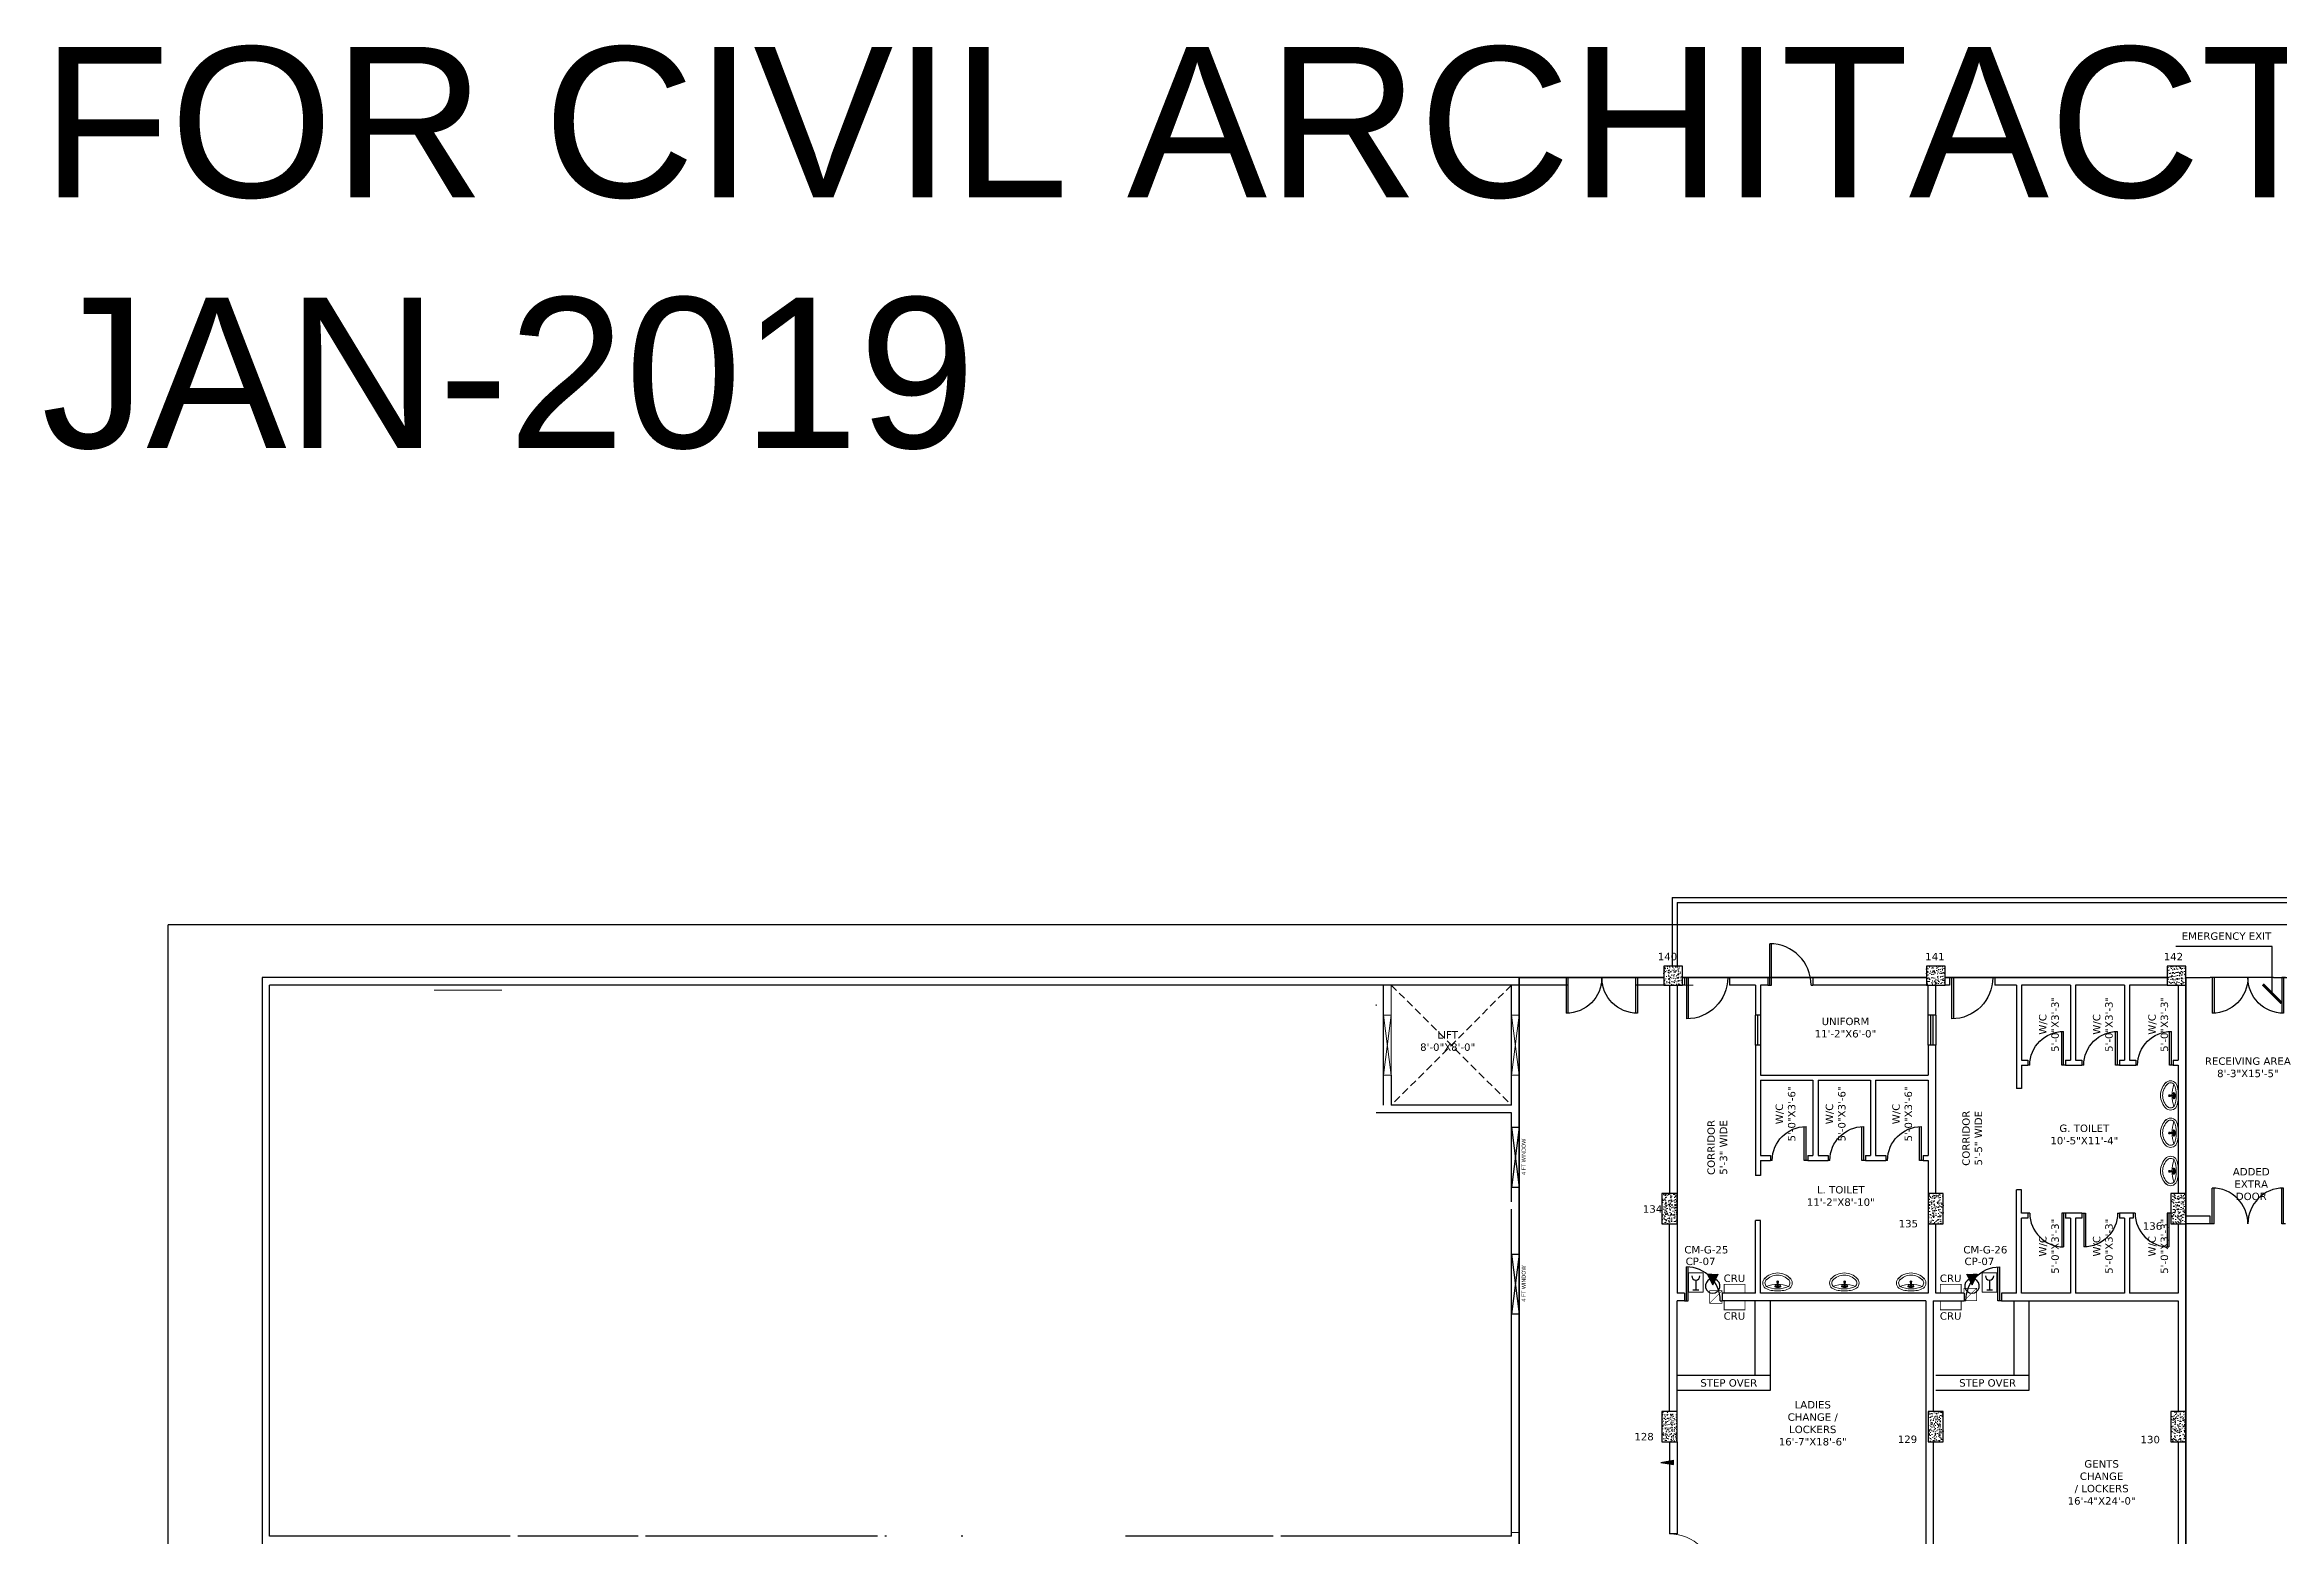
# Model space of a CAD drawing. Header units: inches. Extents: x -217 to 2701, y -906 to 3312.
# Drawn here: x -189 to 1595, y 2121 to 3312 of the extents above; entities that cross this region are included whole.
import ezdxf

# ---------------------------------------------------------------- set-up
doc = ezdxf.new("R2010")
doc.units = ezdxf.units.IN
doc.header["$MEASUREMENT"] = 0
doc.linetypes.add('DASHED', pattern=[0.75, 0.5, -0.25])
doc.layers.get('0').update_dxf_attribs({"color": 8, "linetype": 'CONTINUOUS'})
doc.layers.add('AR. COLUMN', color=160, linetype='CONTINUOUS', lineweight=30)
doc.layers.add('AR. R.C.C HATCH', color=253, linetype='CONTINUOUS', lineweight=9)
for name, color, linetype in [('AROW', 8, 'CONTINUOUS'), ('COLUMN', 8, 'CONTINUOUS'), ('COLUMN HATCH', 8, 'CONTINUOUS'), ('DOOR', 8, 'CONTINUOUS'), ('EL- DOOR INTERLOCKING', 8, 'CONTINUOUS'), ('MAA - CCTV - ZAI', 8, 'CONTINUOUS'), ('MAA-CABLE TRAY', 8, 'CONTINUOUS'), ('MAA-PP.1', 8, 'CONTINUOUS'), ('OUTER LINE', 8, 'CONTINUOUS'), ('STAIR', 8, 'CONTINUOUS'), ('TEXT', 8, 'CONTINUOUS'), ('WALL', 7, 'CONTINUOUS'), ('WINDOOW', 8, 'CONTINUOUS')]:
    doc.layers.add(name, color=color, linetype=linetype)
doc.styles.add('H St Bt', font='stylu.ttf')
doc.styles.add('ROBINA', font='arial.ttf')
doc.styles.add('VERDANA', font='verdana.ttf')
doc.dimstyles.new('SMZ_DIMENSION_', dxfattribs={"dimtxt": 15, "dimasz": 10, "dimexe": 8, "dimexo": 8, "dimgap": 8, "dimtad": 0, "dimdec": 0, "dimzin": 3, "dimdsep": 46, "dimlunit": 4, "dimtxsty": 'H St Bt', "dimblk": 'ARCHTICK', "dimcen": 0, "dimdle": 8, "dimclrd": 2, "dimclre": 2, "dimclrt": 3, "dimadec": 0, "dimazin": 0, "dimtfac": 1, "dimtdec": 0, "dimtofl": 0, "dimtmove": 2, "dimatfit": 3, "dimldrblk": 'ARCHTICK', "dimfxl": 8, "dimtolj": 1, "dimtzin": 1, "dimarcsym": 0})

# ---------------------------------------------------------------- blocks, each defined once
blk = doc.blocks.new('D5')
for p, q in [((1.5, 0), (1.5, 28.5)), ((3, 0), (3, 28.5)), ((57, 0), (57, 28.5)), ((58.5, 0), (58.5, 28.5)), ((3, 0), (0, 0)), ((60, 0), (57, 0))]:
    blk.add_line(p, q)
for centre, start, end in [((1.5, 0), 0, 90), ((58.5, 0), 90, 180)]:
    blk.add_arc(centre, 28.5, start, end)
blk = doc.blocks.new('D3')
for p, q in [((1.5, 0), (1.5, 33)), ((3, 0), (3, 33)), ((0, 0), (3, 0)), ((34.5, 0), (36, 0))]:
    blk.add_line(p, q)
blk.add_arc((1.5, 0), 33, 0, 90)
blk = doc.blocks.new('D2.5')
at = {"color": 0}
for p, q in [((1.5, 0), (1.5, 27)), ((3, 0), (3, 27)), ((0, 0), (3, 0)), ((28.5, 0), (30, 0))]:
    blk.add_line(p, q, dxfattribs=at)
blk.add_arc((1.5, 0), 27, 0, 90, dxfattribs=at)
blk = doc.blocks.new('Wash Basin')
at = {"layer": 'WINDOOW', "color": 0, "lineweight": 0}
for p, q in [((-1.9, -3.3, -20.3), (-1, -2.9, -20.3)), ((-1.9, -3.4, -20.3), (-0.9, -3, -20.3)), ((-1.8, -3.6, -20.3), (-0.9, -3.2, -20.3)), ((-1.7, -3.8, -20.3), (-0.8, -3.4, -20.3)), ((-1.6, -4, -20.3), (-0.7, -3.6, -20.3)), ((-1.6, -4.2, -20.3), (-0.6, -3.8, -20.3)), ((-0.3, -6.6, -20.3), (-0.5, -7.1, -20.3)), ((-0.2, -7.1, -20.3), (-0.5, -7.1, -20.3)), ((-0.3, -7.6, -20.3), (-0.5, -7.1, -20.3)), ((-0.2, -7.1, -20.3), (-0.5, -7.1, -20.3)), ((-0.4, -6.9, -20.3), (-0.2, -6.9, -20.3)), ((-0.4, -7.3, -20.3), (-0.1, -7.2, -20.3)), ((-0.2, -6.7, -20.3), (-0.3, -6.6, -20.3)), ((-0.3, -6.6, -20.3), (-0.2, -6.6, -20.3)), ((0, -7.4, -20.3), (-0.3, -7.6, -20.3)), ((-0.3, -7.6, -20.3), (0.2, -7.8, -20.3)), ((0, -7.7, -20.3), (0.1, -7.4, -20.3)), ((0.2, -7.5, -20.3), (0.2, -7.8, -20.3)), ((0.7, -7.6, -20.3), (0.2, -7.8, -20.3)), ((0.5, -7.7, -20.3), (0.4, -7.4, -20.3)), ((0.5, -7.4, -20.3), (0.7, -7.6, -20.3)), ((0.6, -6.7, -20.3), (0.7, -6.6, -20.3)), ((0.7, -6.6, -20.3), (0.6, -6.6, -20.3)), ((0.8, -6.9, -20.3), (0.6, -6.9, -20.3)), ((0.9, -7.1, -20.3), (0.6, -7.1, -20.3)), ((0.9, -7.1, -20.3), (0.6, -7.1, -20.3)), ((0.8, -7.3, -20.3), (0.6, -7.2, -20.3)), ((0.7, -6.6, -20.3), (0.9, -7.1, -20.3)), ((0.7, -7.6, -20.3), (0.9, -7.1, -20.3)), ((2, -4.2, -20.3), (1, -3.8, -20.3)), ((2.1, -4, -20.3), (1.1, -3.6, -20.3)), ((2.2, -3.8, -20.3), (1.2, -3.4, -20.3)), ((2.3, -3.4, -20.3), (1.3, -3, -20.3)), ((2.3, -3.6, -20.3), (1.3, -3.2, -20.3)), ((2.4, -3.3, -20.3), (1.4, -2.9, -20.3))]:
    blk.add_line(p, q, dxfattribs=at)
at = {"layer": 'WINDOOW', "color": 0, "lineweight": 0, "elevation": -20.3}
for points in [[(-0.2, -7.1), (-0.2, -2.9)], [(0.6, -2.9), (0.6, -7.1)]]:
    blk.add_lwpolyline(points, dxfattribs=at)
at = {"layer": 'WINDOOW', "color": 0, "lineweight": 0}
for centre, radius, start, end in [((-1.2, -18.8, -20.3), 18.9, 86.3022, 117.1041), ((1.2, -18.8, -20.3), 18.9, 62.8959, 93.6978), ((-6.3, -6.2, -20.3), 5.44, 130.629, 229.5748), ((0, 0, -20.3), 14.2, 222.5382, 317.4618), ((-6.3, -6.2, -20.3), 3.75, 130.629, 229.5748), ((0, 0, -20.3), 12.5, 222.5382, 317.4618), ((-1.2, -18.8, -20.3), 17.2, 86.3022, 117.1041), ((0, 20, -20.3), 25.1, 249.343, 290.657), ((-1.5, -3.5, -20.3), 0.82, 157.3594, 242.2069), ((-0.8, -4.7, -20.3), 2.08, 88.1459, 131.4167), ((-1.8, -2.1, -20.3), 2.08, 268.147, 311.4156), ((0.2, -5.7, -20.3), 3.23, 92.4524, 107.7907), ((-1.2, -3.4, -20.3), 0.82, 337.3556, 62.2031), ((0.2, -7.1, -20.3), 0.668, 123.6067, 56.3933), ((-0.2, -4.4, -20.3), 0.981, 84.6081, 95.3919), ((0.2, -2.9, -20.3), 0.37, 0, 180), ((0.2, -7.1, -20.3), 0.37, 180, 0), ((1.2, -18.8, -20.3), 17.2, 63.6135, 93.6978), ((0.2, -5.7, -20.3), 3.23, 72.2093, 87.5476), ((0.7, -4.4, -20.3), 0.981, 84.6081, 95.3919), ((1.6, -3.4, -20.3), 0.82, 117.7969, 202.6444), ((2.2, -2.1, -20.3), 2.08, 228.5844, 271.853), ((1.3, -4.7, -20.3), 2.08, 48.5833, 91.8541), ((1.9, -3.5, -20.3), 0.82, 297.7931, 22.6406), ((6.2, -6.2, -20.3), 3.75, 310.4252, 49.371), ((6.3, -6.2, -20.3), 5.44, 310.4252, 49.371)]:
    blk.add_arc(centre, radius, start, end, dxfattribs=at)
blk = doc.blocks.new('*U473')
at = {"layer": 'WALL', "color": 0}
for p, q in [((60520.1, 48188.8), (60526.1, 48188.8)), ((60520.1, 48140.8), (60520.1, 48188.8)), ((60526.1, 48188.8), (60520.1, 48140.8)), ((60520.1, 48188.8), (60526.1, 48140.8)), ((60526.1, 48188.8), (60526.1, 48140.8)), ((60526.1, 48140.8), (60520.1, 48140.8))]:
    blk.add_line(p, q, dxfattribs=at)
at = {"layer": 'TEXT', "lineweight": 0, "style": 'H St Bt'}
blk.add_text('4 FT WINDOW', height=3.11, rotation=90, dxfattribs=at).set_placement((60531.3, 48150.8))
blk = doc.blocks.new('*U474')
at = {"layer": 'WALL', "color": 0}
for p, q in [((60520.1, 48188.8), (60526.1, 48188.8)), ((60520.1, 48140.8), (60520.1, 48188.8)), ((60526.1, 48188.8), (60520.1, 48140.8)), ((60520.1, 48188.8), (60526.1, 48140.8)), ((60526.1, 48188.8), (60526.1, 48140.8)), ((60526.1, 48140.8), (60520.1, 48140.8))]:
    blk.add_line(p, q, dxfattribs=at)
at = {"layer": 'TEXT', "lineweight": 0, "style": 'H St Bt'}
blk.add_text('4 FT WINDOW', height=3.11, rotation=90, dxfattribs=at).set_placement((60531.3, 48150.8))
blk = doc.blocks.new('D1')
at = {"layer": 'WINDOOW', "color": 0, "lineweight": 0}
for p, q in [((2995.3, -11649.8), (2960.3, -11649.8)), ((2995.3, -11647.8), (2960.4, -11647.8)), ((2995.3, -11647.8), (2995.3, -11650.8))]:
    blk.add_line(p, q, dxfattribs=at)
blk.add_arc((2995.3, -11649.8), 35, 90, 180, dxfattribs=at)
blk = doc.blocks.new('*U482')
at = {"layer": 'MAA - CCTV - ZAI'}
blk.add_hatch(color=0, dxfattribs=at).paths.add_polyline_path([(-0.6, 0), (-9.5, -4.4), (-9.5, 4.4)])
at = {"layer": 'MAA - CCTV - ZAI', "color": 0}
for p, q in [((-0.6, 0), (-9.5, 4.4)), ((-9.5, -4.4), (-0.6, 0))]:
    blk.add_line(p, q, dxfattribs=at)
blk.add_arc((0.2, 0), 5.77, 202.6408, 157.3592, dxfattribs=at)
blk = doc.blocks.new('*U483')
at = {"layer": 'MAA - CCTV - ZAI'}
blk.add_hatch(color=0, dxfattribs=at).paths.add_polyline_path([(-0.6, 0), (-9.5, -4.4), (-9.5, 4.4)])
at = {"layer": 'MAA - CCTV - ZAI', "color": 0}
for p, q in [((-0.6, 0), (-9.5, 4.4)), ((-9.5, -4.4), (-0.6, 0))]:
    blk.add_line(p, q, dxfattribs=at)
blk.add_arc((0.2, 0), 5.77, 202.6408, 157.3592, dxfattribs=at)
blk = doc.blocks.new('CP')
at = {"layer": 'MAA - CCTV - ZAI', "lineweight": 0}
blk.add_lwpolyline([(5.8, 0), (5.8, -15.5), (-5.8, -15.5), (-5.8, 0)], close=True, dxfattribs=at)
at = {"layer": 'MAA-PP.1', "color": 0}
for p, q in [((-2.3, -1.8), (2.3, -1.8)), ((0, -9.7), (0, -1.8))]:
    blk.add_line(p, q, dxfattribs=at)
at = {"layer": 'MAA-PP.1', "color": 0, "extrusion": (0, 0, -1)}
blk.add_ellipse((0, -13), major_axis=(2.32, 2.32), ratio=1, start_param=3.926991, end_param=7.068583, dxfattribs=at)
blk = doc.blocks.new('CRU')
at = {"layer": 'EL- DOOR INTERLOCKING', "color": 0, "const_width": 0.607}
blk.add_lwpolyline([(-7, 0), (-7, 7.2), (9.6, 7.2), (9.6, 0)], close=True, dxfattribs=at)
blk = doc.blocks.new('COLUMB 24X24')
at = {"lineweight": 18}
blk.add_wipeout([(600, 0), (600, 600), (0, 600), (0, 0)], dxfattribs=at)
at = {"layer": 'AR. R.C.C HATCH'}
h = blk.add_hatch(dxfattribs=at)
h.set_pattern_fill('AR-CONC', color=256, scale=30, style=0)
h.paths.add_polyline_path([(600, 600), (0, 600), (0, 0), (600, 0)])
at = {"layer": 'AR. COLUMN'}
blk.add_lwpolyline([(600, 0), (600, 600), (0, 600), (0, 0)], close=True, dxfattribs=at)
blk = doc.blocks.new('COLUM')
at = {"lineweight": 18}
blk.add_wipeout([(-12, 0), (-12, -24), (0, -24), (0, 0)], dxfattribs=at)
at = {"layer": 'AR. R.C.C HATCH'}
h = blk.add_hatch(dxfattribs=at)
h.set_pattern_fill('AR-CONC', color=256, scale=0.75, angle=180, style=0)
h.paths.add_polyline_path([(-12, -24), (0, -24), (0, 0), (-12, 0)])
at = {"layer": 'AR. COLUMN'}
blk.add_lwpolyline([(-12, 0), (-12, -24), (0, -24), (0, 0)], close=True, dxfattribs=at)
at = {"layer": 'TEXT', "lineweight": 0}
blk.add_lwpolyline([(-12, -24), (0, -24), (0, 0), (-12, 0)], close=True, dxfattribs=at)

msp = doc.modelspace()

# ---------------------------------------------------------------- hatches: boundary and pattern name
at = {"layer": 'COLUMN HATCH', "linetype": 'Continuous'}
for points in [[(1102, 2370.5), (1114, 2370.5), (1114, 2394.5), (1102, 2394.5)], [(1314.5, 2370.5), (1326.5, 2370.5), (1326.5, 2394.5), (1314.5, 2394.5)], [(1508, 2370.5), (1520, 2370.5), (1520, 2394.5), (1508, 2394.5)], [(1102, 2196.5), (1114, 2196.5), (1114, 2220.5), (1102, 2220.5)], [(1314.5, 2196.5), (1326.5, 2196.5), (1326.5, 2220.5), (1314.5, 2220.5)], [(1508, 2196.5), (1520, 2196.5), (1520, 2220.5), (1508, 2220.5)]]:
    msp.add_hatch(color=256, dxfattribs=at).paths.add_polyline_path(points)
at = {"layer": 'TEXT', "lineweight": 0}
h = msp.add_hatch(dxfattribs=at)
h.set_pattern_fill('AR-CONC', color=256, style=0)
h.set_pattern_definition([(50, (-209.5, 0), (7.172602, -0.627521), [0.75, -8.25]), (355, (-209.5, 0), (-1.387513, 7.521921), [0.6, -6.6]), (100.45144, (-208.902, -0.052), (5.785088, 6.8944), [0.637402, -7.011421]), (46.1842, (-209.5, 2), (10.672413, -1.655193), [1.125, -12.375]), (96.63564, (-208.611, 1.862), (9.34662, 9.741186), [0.956103, -10.517138]), (351.18416, (-209.5, 2), (9.34662, 9.741186), [0.9, -9.9]), (21, (-208.5, 1.5), (5.96907, -4.026189), [0.75, -8.25]), (326, (-208.5, 1.5), (2.433153, 7.2515), [0.6, -6.6]), (71.45144, (-208.0026, 1.1645), (8.402224, 3.225312), [0.637402, -7.011421]), (37.5, (-209.5, 0), (0.1215986, 3.3289385), [0, -6.52, 0, -6.7, 0, -6.625]), (7.5, (-209.5, 0), (2.6306954, 3.944117), [0, -3.82, 0, -6.37, 0, -2.525]), (327.5, (-211.73, 0), (5.3382244, -0.2255487), [0, -2.5, 0, -7.8, 0, -10.35]), (317.5, (-212.73, 0), (5.831862, 1.00105), [0, -3.25, 0, -5.18, 0, -7.35])])
h.paths.add_polyline_path([(1118.5, 2576), (1103.5, 2576), (1103.5, 2561), (1118.5, 2561)])
h = msp.add_hatch(dxfattribs=at)
h.set_pattern_fill('AR-CONC', color=256, style=0)
h.set_pattern_definition([(50, (0, 0), (7.172602, -0.627521), [0.75, -8.25]), (355, (0, 0), (-1.387513, 7.521921), [0.6, -6.6]), (100.45144, (0.598, -0.052), (5.785088, 6.8944), [0.637402, -7.011421]), (46.1842, (0, 2), (10.672413, -1.655193), [1.125, -12.375]), (96.63564, (0.889, 1.862), (9.34662, 9.741186), [0.956103, -10.517138]), (351.18416, (0, 2), (9.34662, 9.741186), [0.9, -9.9]), (21, (1, 1.5), (5.96907, -4.026189), [0.75, -8.25]), (326, (1, 1.5), (2.433153, 7.2515), [0.6, -6.6]), (71.45144, (1.4974, 1.1645), (8.402224, 3.225312), [0.637402, -7.011421]), (37.5, (0, 0), (0.1215986, 3.3289385), [0, -6.52, 0, -6.7, 0, -6.625]), (7.5, (0, 0), (2.6306954, 3.944117), [0, -3.82, 0, -6.37, 0, -2.525]), (327.5, (-2.23, 0), (5.3382244, -0.2255487), [0, -2.5, 0, -7.8, 0, -10.35]), (317.5, (-3.23, 0), (5.831862, 1.00105), [0, -3.25, 0, -5.18, 0, -7.35])])
h.paths.add_polyline_path([(1328, 2576), (1313, 2576), (1313, 2561), (1328, 2561)])
for points in [[(1102, 2370.5), (1114, 2370.5), (1114, 2394.5), (1102, 2394.5)], [(1314.5, 2370.5), (1326.5, 2370.5), (1326.5, 2394.5), (1314.5, 2394.5)], [(1508, 2370.5), (1520, 2370.5), (1520, 2394.5), (1508, 2394.5)], [(1102, 2196.5), (1114, 2196.5), (1114, 2220.5), (1102, 2220.5)], [(1314.5, 2196.5), (1326.5, 2196.5), (1326.5, 2220.5), (1314.5, 2220.5)], [(1508, 2196.5), (1520, 2196.5), (1520, 2220.5), (1508, 2220.5)]]:
    msp.add_hatch(color=256, dxfattribs=at).paths.add_polyline_path(points)
at = {"layer": 'TEXT'}
msp.add_hatch(color=256, dxfattribs=at).paths.add_polyline_path([(1111.2, 2181.7), (1111.2, 2178.3), (1100.9, 2180)])

# ---------------------------------------------------------------- linework, layer by layer
at = {"layer": 'AROW', "linetype": 'Continuous'}
msp.add_line((1588.9, 2591.7), (1512.1, 2591.7), dxfattribs=at)
at = {"layer": 'COLUMN', "linetype": 'Continuous'}
for p, q in [((1176.2, 2309), (1176.2, 2249.4)), ((1188.2, 2309), (1188.2, 2237.4)), ((1382.7, 2309), (1382.7, 2249.4)), ((1394.7, 2309), (1394.7, 2237.4)), ((1188.2, 2249.4), (1114, 2249.4)), ((1394.7, 2249.4), (1320.5, 2249.4)), ((1188.2, 2237.4), (1114, 2237.4)), ((1394.7, 2237.4), (1320.5, 2237.4))]:
    msp.add_line(p, q, dxfattribs=at)
for points in [[(1103.5, 2561), (1118.5, 2561), (1118.5, 2576), (1103.5, 2576)], [(1313, 2561), (1328, 2561), (1328, 2576), (1313, 2576)], [(1505, 2561), (1520, 2561), (1520, 2576), (1505, 2576)], [(1102, 2370.5), (1114, 2370.5), (1114, 2394.5), (1102, 2394.5)], [(1314.5, 2370.5), (1326.5, 2370.5), (1326.5, 2394.5), (1314.5, 2394.5)], [(1508, 2370.5), (1520, 2370.5), (1520, 2394.5), (1508, 2394.5)], [(1102, 2196.5), (1114, 2196.5), (1114, 2220.5), (1102, 2220.5)], [(1314.5, 2196.5), (1326.5, 2196.5), (1326.5, 2220.5), (1314.5, 2220.5)], [(1508, 2196.5), (1520, 2196.5), (1520, 2220.5), (1508, 2220.5)]]:
    msp.add_lwpolyline(points, close=True, dxfattribs=at)
at = {"layer": 'DOOR', "linetype": 'Continuous'}
for p, q in [((1156, 2567), (1120, 2567)), ((1222.5, 2567), (1186.5, 2567)), ((1367.5, 2567), (1331.5, 2567)), ((1590, 2567), (1539.5, 2567))]:
    msp.add_line(p, q, dxfattribs=at)
at = {"layer": 'EL- DOOR INTERLOCKING', "const_width": 0.486}
for points in [[(1343, 2319), (1343, 2309), (1353, 2309), (1353, 2319)], [(1140, 2317), (1140, 2307), (1150, 2307), (1150, 2317)]]:
    msp.add_lwpolyline(points, close=True, dxfattribs=at)
for points in [[(1353, 2319), (1343, 2309)], [(1150, 2317), (1140, 2307)]]:
    msp.add_lwpolyline(points, dxfattribs=at)
at = {"layer": 'MAA-CABLE TRAY', "lineweight": 0}
msp.add_line((1126.8, 2561), (1114.8, 2561), dxfattribs=at)
at = {"layer": 'OUTER LINE', "linetype": 'Continuous', "ltscale": 12}
for p in [(-90, -33), (1974, 2609)]:
    msp.add_line(p, (-90, 2609), dxfattribs=at)
at = {"layer": 'STAIR', "linetype": 'Continuous'}
for p, q in [((1110, 2631), (1936.3, 2631)), ((1110, 2631), (1110, 2567)), ((1114, 2627), (1758, 2627)), ((1114, 2627), (1114, 2567))]:
    msp.add_line(p, q, dxfattribs=at)
msp.add_lwpolyline([(1054.8, 2561.9), (1054, 2561.2), (1053.2, 2561.9)], dxfattribs=at)
at = {"layer": 'TEXT', "lineweight": 0}
for p, q in [((1103.5, 2561), (1120, 2561)), ((1120, 2567), (1114, 2567)), ((1120, 2567), (1120, 2561))]:
    msp.add_line(p, q, dxfattribs=at)
at = {"layer": 'TEXT'}
for p, q in [((1101, 2180), (1111.2, 2181.7)), ((1101, 2180), (1111.2, 2178.3)), ((1111.2, 2178.3), (1111.2, 2181.7))]:
    msp.add_line(p, q, dxfattribs=at)
at = {"layer": 'TEXT', "lineweight": 0}
msp.add_lwpolyline([(1118.5, 2561), (1118.5, 2576), (1103.5, 2576), (1103.5, 2561)], dxfattribs=at)
for points in [[(1313, 2561), (1328, 2561), (1328, 2576), (1313, 2576)], [(1505, 2561), (1520, 2561), (1520, 2576), (1505, 2576)], [(1102, 2370.5), (1114, 2370.5), (1114, 2394.5), (1102, 2394.5)], [(1314.5, 2370.5), (1326.5, 2370.5), (1326.5, 2394.5), (1314.5, 2394.5)], [(1508, 2370.5), (1520, 2370.5), (1520, 2394.5), (1508, 2394.5)], [(1102, 2196.5), (1114, 2196.5), (1114, 2220.5), (1102, 2220.5)], [(1314.5, 2196.5), (1326.5, 2196.5), (1326.5, 2220.5), (1314.5, 2220.5)], [(1508, 2196.5), (1520, 2196.5), (1520, 2220.5), (1508, 2220.5)]]:
    msp.add_lwpolyline(points, close=True, dxfattribs=at)
at = {"layer": 'WALL', "linetype": 'Continuous'}
for p, q in [((1108, 2576), (1108, 2567)), ((1114, 2576), (1114, 2315)), ((-15, 2567), (-15, 1968.2)), ((1027, 2567), (-15, 2567)), ((1027, 2561), (-9, 2561)), ((-9, 2121), (-9, 2561)), ((879.9, 2465), (879.9, 2561)), ((982, 2465), (982, 2561)), ((988, 2160), (988, 2561)), ((1103.5, 2561), (1081, 2561)), ((1108, 2561), (1108, 2394.5)), ((1120, 2567), (1114, 2567)), ((1120, 2561), (1114, 2561)), ((1120, 2567), (1120, 2561)), ((1156, 2567), (1186.5, 2567)), ((1156, 2567), (1156, 2561)), ((1176.5, 2561), (1156, 2561)), ((1176.5, 2561), (1176.5, 2537)), ((1180.5, 2561), (1180.5, 2537)), ((1186.5, 2561), (1180.5, 2561)), ((1186.5, 2567), (1186.5, 2561)), ((1222.5, 2567), (1222.5, 2561)), ((1222.5, 2567), (1331.5, 2567)), ((1313, 2561), (1222.5, 2561)), ((1314.5, 2537), (1314.5, 2561)), ((1320.5, 2537), (1320.5, 2561)), ((1331.5, 2561), (1328, 2561)), ((1331.5, 2567), (1331.5, 2561)), ((1367.5, 2567), (1367.5, 2561)), ((1367.5, 2567), (1505, 2567)), ((1385, 2561), (1367.5, 2561)), ((1385, 2561), (1385, 2478.5)), ((1389, 2561), (1389, 2501)), ((1428, 2561), (1389, 2561)), ((1428, 2561), (1428, 2501)), ((1432, 2561), (1432, 2501)), ((1471, 2561), (1432, 2561)), ((1471, 2561), (1471, 2501)), ((1475, 2561), (1475, 2501)), ((1505, 2561), (1475, 2561)), ((1514, 2561), (1514, 2501)), ((1520, 2567), (1539.5, 2567)), ((1520, 2561), (1520, 2394.5)), ((1590, 2567), (1619, 2567)), ((1180.5, 2537), (1176.5, 2537)), ((1320.5, 2537), (1314.5, 2537)), ((1180.5, 2513), (1176.5, 2513)), ((1176.5, 2513), (1176.5, 2409)), ((1180.5, 2513), (1180.5, 2489)), ((1320.5, 2513), (1314.5, 2513)), ((1314.5, 2513), (1314.5, 2489)), ((1320.5, 2315), (1320.5, 2513)), ((1389, 2501), (1394, 2501)), ((1389, 2497), (1394, 2497)), ((1389, 2497), (1389, 2478.5)), ((1394, 2501), (1394, 2497)), ((1424, 2501), (1424, 2497)), ((1424, 2501), (1428, 2501)), ((1424, 2497), (1437, 2497)), ((1432, 2501), (1437, 2501)), ((1437, 2501), (1437, 2497)), ((1467, 2501), (1467, 2497)), ((1467, 2501), (1471, 2501)), ((1467, 2497), (1480, 2497)), ((1475, 2501), (1480, 2501)), ((1480, 2501), (1480, 2497)), ((1510, 2501), (1510, 2497)), ((1510, 2501), (1514, 2501)), ((1510, 2497), (1514, 2497)), ((1514, 2497), (1514, 2379)), ((885.9, 2489), (885.9, 2465)), ((1180.5, 2489), (1314.5, 2489)), ((1180.5, 2485), (1222.5, 2485)), ((1180.5, 2485), (1180.5, 2425)), ((1222.5, 2485), (1222.5, 2425)), ((1226.5, 2485), (1226.5, 2425)), ((1226.5, 2485), (1268.5, 2485)), ((1268.5, 2485), (1268.5, 2425)), ((1272.5, 2485), (1272.5, 2425)), ((1272.5, 2485), (1314.5, 2485)), ((1314.5, 2485), (1314.5, 2425)), ((1389, 2478.5), (1385, 2478.5)), ((982, 2465), (885.9, 2465)), ((982, 2459), (873.9, 2459)), ((982, 2388), (982, 2459)), ((1180.5, 2409), (1176.5, 2409)), ((1180.5, 2425), (1188.5, 2425)), ((1180.5, 2421), (1188.5, 2421)), ((1180.5, 2421), (1180.5, 2409)), ((1188.5, 2425), (1188.5, 2421)), ((1218.5, 2425), (1218.5, 2421)), ((1218.5, 2425), (1222.5, 2425)), ((1218.5, 2421), (1234.5, 2421)), ((1226.5, 2425), (1234.5, 2425)), ((1234.5, 2425), (1234.5, 2421)), ((1264.5, 2425), (1264.5, 2421)), ((1264.5, 2425), (1268.5, 2425)), ((1264.5, 2421), (1280.5, 2421)), ((1272.5, 2425), (1280.5, 2425)), ((1280.5, 2425), (1280.5, 2421)), ((1310.5, 2425), (1310.5, 2421)), ((1310.5, 2425), (1314.5, 2425)), ((1310.5, 2421), (1314.5, 2421)), ((1314.5, 2421), (1314.5, 2315)), ((1385, 2315), (1385, 2397.5)), ((1389, 2397.5), (1385, 2397.5)), ((1389, 2379), (1389, 2397.5)), ((982, 2121), (982, 2382)), ((1176.5, 2315), (1176.5, 2373)), ((1180.5, 2373), (1176.5, 2373)), ((1180.5, 2315), (1180.5, 2373)), ((1394, 2379), (1389, 2379)), ((1389, 2315), (1389, 2375)), ((1394, 2375), (1389, 2375)), ((1437, 2379), (1424, 2379)), ((1428, 2375), (1424, 2375)), ((1437, 2375), (1432, 2375)), ((1478, 2379), (1467, 2379)), ((1471, 2375), (1467, 2375)), ((1478, 2375), (1475, 2375)), ((1514, 2379), (1508, 2379)), ((1514, 2375), (1508, 2375)), ((1514, 2375), (1514, 2315)), ((1539.5, 2376.5), (1520, 2376.5)), ((1539.5, 2370.5), (1539.5, 2376.5)), ((1108, 2220.5), (1108, 2370.5)), ((1520, 2370.5), (1520, 2066)), ((1539.5, 2370.5), (1520, 2370.5)), ((1120, 2315), (1114, 2315)), ((1114, 2220.5), (1114, 2309)), ((1120, 2309), (1114, 2309)), ((1120, 2315), (1120, 2309)), ((1176.5, 2315), (1150, 2315)), ((1150, 2315), (1150, 2309)), ((1312.5, 2309), (1150, 2309)), ((1314.5, 2315), (1180.5, 2315)), ((1312.5, 2309), (1312.5, 2087)), ((1318.5, 2309), (1343, 2309)), ((1318.5, 2309), (1318.5, 2081)), ((1343, 2315), (1320.5, 2315)), ((1343, 2315), (1343, 2309)), ((1373, 2315), (1373, 2309)), ((1385, 2315), (1373, 2315)), ((1373, 2309), (1514, 2309)), ((1428, 2315), (1389, 2315)), ((1471, 2315), (1432, 2315)), ((1514, 2315), (1475, 2315)), ((1514, 2309), (1514, 2066)), ((1108, 2196.5), (1108, 2123)), ((1114, 2196.5), (1114, 2123)), ((988, 2102.6), (988, 2124)), ((1114, 2123), (1108, 2123)), ((183, 2121), (-9, 2121)), ((285, 2121), (189, 2121)), ((476, 2121), (291, 2121)), ((483.2, 2121), (482, 2121)), ((544, 2121), (542.7, 2121)), ((791.8, 2121), (673.9, 2121)), ((982, 2121), (797.8, 2121))]:
    msp.add_line(p, q, dxfattribs=at)
at = {"layer": 'WALL'}
for p, q in [((1394, 2379), (1394, 2375)), ((1424, 2379), (1424, 2375)), ((1428, 2375), (1428, 2315)), ((1432, 2375), (1432, 2315)), ((1437, 2379), (1437, 2375)), ((1467, 2379), (1467, 2375)), ((1471, 2375), (1471, 2315)), ((1475, 2375), (1475, 2315)), ((1478, 2379), (1478, 2375))]:
    msp.add_line(p, q, dxfattribs=at)
at = {"layer": 'WINDOOW', "lineweight": 0}
for p, q in [((122.3, 2556.8), (176.3, 2556.8)), ((885.9, 2485.8), (885.9, 2561)), ((1118.5, 2567), (1027, 2567)), ((1055, 2561), (1053, 2561)), ((1118.5, 2561), (1103.5, 2561)), ((873.9, 2544.4), (873.9, 2545.4)), ((879.9, 2497.4), (879.9, 2537)), ((885.9, 2537), (879.9, 2537)), ((885.9, 2537), (879.9, 2489)), ((879.9, 2537), (885.9, 2489)), ((982, 2497.4), (982, 2537)), ((988, 2537), (982, 2537)), ((988, 2537), (982, 2489)), ((982, 2537), (988, 2489)), ((988, 2485.8), (988, 2537)), ((885.9, 2489), (879.9, 2489)), ((988, 2489), (982, 2489)), ((982, 2489), (982, 2465)), ((982, 2124), (988, 2124))]:
    msp.add_line(p, q, dxfattribs=at)
at = {"layer": 'WINDOOW', "linetype": 'DASHED', "lineweight": 0, "ltscale": 12}
for p, q in [((885.9, 2561), (982, 2465)), ((982, 2561), (885.9, 2465)), ((982, 2486), (982, 2537)), ((988, 2486), (988, 2537))]:
    msp.add_line(p, q, dxfattribs=at)
at = {"layer": 'WINDOOW', "lineweight": 35}
for p, q in [((988, 2115), (988, 2567)), ((988, 2567), (1505, 2567)), ((1520, 2567), (1520, 1181))]:
    msp.add_line(p, q, dxfattribs=at)
at = {"layer": 'WINDOOW', "linetype": 'Continuous'}
for p, q in [((1176.5, 2513), (1176.5, 2537)), ((1178.5, 2513), (1178.5, 2537)), ((1180.5, 2537), (1180.5, 2513)), ((1314.5, 2513), (1314.5, 2537)), ((1316.5, 2513), (1316.5, 2537)), ((1318.5, 2513), (1318.5, 2537)), ((1320.5, 2537), (1320.5, 2513))]:
    msp.add_line(p, q, dxfattribs=at)

# ---------------------------------------------------------------- block references
at = {"layer": 'COLUMN', "linetype": 'Continuous'}
for name, p in [('D3', (1186.5, 2561)), ('D5', (1539.5, 2370.5)), ('D2.5', (1120, 2309))]:
    msp.add_blockref(name, p, dxfattribs=at)
at = {"layer": 'COLUMN', "linetype": 'Continuous', "xscale": -1, "rotation": 180}
for name, p in [('D5', (1024, 2567)), ('D3', (1120, 2567)), ('D3', (1331.5, 2567)), ('D5', (1539.5, 2567)), ('D2.5', (1437, 2379))]:
    msp.add_blockref(name, p, dxfattribs=at)
at = {"layer": 'COLUMN', "linetype": 'Continuous', "xscale": -1}
for p in [(1424, 2497), (1467, 2497), (1510, 2497), (1373, 2309)]:
    msp.add_blockref('D2.5', p, dxfattribs=at)
at = {"layer": 'COLUMN', "linetype": 'Continuous', "rotation": 180}
for p in [(1424, 2379), (1508, 2379)]:
    msp.add_blockref('D2.5', p, dxfattribs=at)
at = {"layer": 'DOOR', "linetype": 'Continuous', "xscale": -1}
for p in [(1218.5, 2421), (1264.5, 2421), (1310.5, 2421)]:
    msp.add_blockref('D2.5', p, dxfattribs=at)
at = {"layer": 'EL- DOOR INTERLOCKING'}
for p in [(1158.6, 2315), (1331.1, 2315), (1158.6, 2301.8), (1331.1, 2301.8)]:
    msp.add_blockref('CRU', p, dxfattribs=at)
at = {"layer": 'MAA - CCTV - ZAI', "lineweight": 0, "xscale": -1, "rotation": 180}
for p in [(1129, 2315.8), (1363.4, 2315.8)]:
    msp.add_blockref('CP', p, dxfattribs=at)
at = {"layer": 'MAA - CCTV - ZAI'}
for name, p, rotation in [('*U482', (1142.5, 2321), 269.7024498004789), ('*U483', (1349.4, 2321), 270.2015177848047)]:
    msp.add_blockref(name, p, dxfattribs=dict(at, rotation=rotation))
at = {"layer": 'WALL'}
for name, p in [('*U474', (-59538.1, -45741.3)), ('*U473', (-59538.1, -45842.5))]:
    msp.add_blockref(name, p, dxfattribs=at)
at = {"layer": 'WINDOOW', "lineweight": 0}
for p, rotation in [((1514, 2472.9), 270), ((1514, 2443.1), 270), ((1514, 2412.6), 270), ((1300.8, 2317), 180)]:
    msp.add_blockref('Wash Basin', p, dxfattribs=dict(at, rotation=rotation))
at = {"layer": 'WINDOOW', "lineweight": 0, "xscale": -1}
for name, p, rotation in [('Wash Basin', (1194.2, 2317), 180), ('Wash Basin', (1247.5, 2317), 180), ('D1', (4103.3, 13737.8), 5.836371386180872e-09)]:
    msp.add_blockref(name, p, dxfattribs=dict(at, rotation=rotation))

# ---------------------------------------------------------------- texts
at = {"layer": 'MAA-CABLE TRAY', "lineweight": 18, "insert": (-191.1, 3309.8), "char_height": 120, "width": 3026.65, "attachment_point": 1, "style": 'ROBINA'}
msp.add_mtext('FOR CIVIL ARCHITACTURE LAYOUT JAN-2019', dxfattribs=at)
at = {"layer": 'TEXT', "lineweight": 0, "attachment_point": 5, "style": 'VERDANA'}
for s, insert, char_height, width in [('140', (1106.4, 2583.7), 5.91, 5.139), ('141', (1319.8, 2583.7), 5.91, 5.139), ('142', (1510.1, 2583.7), 5.91, 5.139), ('LIFT\\P8\'-0"X8\'-0"', (931, 2516.3), 5.906, 125.344), ('134', (1094.5, 2382.2), 5.91, 5.139), ('135', (1298.6, 2370.5), 5.91, 5.139), ('136', (1493.4, 2368.6), 5.91, 5.139), ('128', (1087.7, 2200.5), 5.91, 5.139), ('129', (1297.9, 2198.4), 5.91, 5.139), ('130', (1491.6, 2198.2), 5.91, 5.139)]:
    msp.add_mtext(s, dxfattribs=dict(at, insert=insert, char_height=char_height, width=width))
at = {"layer": 'TEXT', "linetype": 'Continuous', "attachment_point": 5, "style": 'VERDANA'}
for s, insert, char_height, width in [('EMERGENCY EXIT', (1552.5, 2600), 5.906, 366.992), ('UNIFORM\\P11\'-2"X6\'-0"', (1248.4, 2527), 5.906, 140.211), ('RECEIVING AREA\\P8\'-3"X15\'-5"', (1569.5, 2495.3), 5.906, 105.158), ('G. TOILET \\P10\'-5"X11\'-4"', (1439, 2441.7), 5.906, 140.211), ('ADDED EXTRA DOOR', (1572.2, 2402.1), 5.906, 52.579), ('L. TOILET \\P11\'-2"X8\'-10"', (1244.7, 2392.6), 5.906, 140.211), ('STEP OVER', (1155.3, 2243.4), 5.91, 140.211), ('LADIES CHANGE / LOCKERS\\P16\'-7"X18\'-6"', (1222.3, 2211.2, 0), 5.906, 56.084), ('STEP OVER', (1361.8, 2243.4), 5.91, 140.211), ('GENTS CHANGE\\P/ LOCKERS\\P16\'-4"X24\'-0"', (1452.8, 2164, 0), 5.906, 50.476)]:
    msp.add_mtext(s, dxfattribs=dict(at, insert=insert, char_height=char_height, width=width))
at = {"layer": 'TEXT', "linetype": 'Continuous', "attachment_point": 5, "rotation": 90, "style": 'VERDANA'}
for s, insert, char_height, width in [('W/C\\P5\'-0"X3\'-3"', (1410.8, 2529.6), 5.906, 140.211), ('W/C\\P5\'-0"X3\'-3"', (1453.8, 2529.6), 5.906, 140.211), ('W/C\\P5\'-0"X3\'-3"', (1498, 2529.6), 5.906, 140.211), ('W/C\\P5\'-0"X3\'-6"', (1200.6, 2458.1), 5.906, 140.211), ('W/C\\P5\'-0"X3\'-6"', (1240.6, 2458.1), 5.906, 140.211), ('W/C\\P5\'-0"X3\'-6"', (1293.7, 2458.1), 5.906, 140.211), ('CORRIDOR\\P5\'-3" WIDE', (1146.2, 2431.4), 5.91, 159.797), ('CORRIDOR\\P5\'-5" WIDE', (1349.6, 2438.7), 5.91, 199.746), ('W/C\\P5\'-0"X3\'-3"', (1410.8, 2352.5), 5.906, 140.211), ('W/C\\P5\'-0"X3\'-3"', (1453.8, 2352.5), 5.906, 140.211), ('W/C\\P5\'-0"X3\'-3"', (1498, 2352.5), 5.906, 140.211)]:
    msp.add_mtext(s, dxfattribs=dict(at, insert=insert, char_height=char_height, width=width))
at = {"layer": 'TEXT', "char_height": 5.91, "attachment_point": 5, "style": 'VERDANA'}
for s, insert, width in [('CM-G-25', (1137.4, 2349.7), 129.975), ('CP-07', (1132.8, 2340.4), 220.515), ('CM-G-26', (1360, 2349.7), 129.975), ('CP-07', (1355.3, 2340.4), 146.572), ('CRU', (1159.8, 2326.9), 220.515), ('CRU', (1332.3, 2326.9), 220.515), ('CRU', (1159.8, 2296.8), 220.515), ('CRU', (1332.3, 2296.8), 220.515)]:
    msp.add_mtext(s, dxfattribs=dict(at, insert=insert, width=width))

# ---------------------------------------------------------------- leaders
at = {"layer": 'AROW', "linetype": 'Continuous'}
msp.add_leader([(1588.9, 2554), (1588.9, 2591.7)], dimstyle='SMZ_DIMENSION_', override={"dimasz": 15, "dimtad": 0, "dimclrd": 256}, dxfattribs=at)

# ---------------------------------------------------------------- next in the draw order: block references
at = {"layer": 'AR. COLUMN', "xscale": 0.02500000000000233, "yscale": 0.02500000000000233, "zscale": 0.02500000000000233, "rotation": 180}
for p in [(1118.5, 2576), (1328, 2576), (1520, 2576)]:
    msp.add_blockref('COLUMB 24X24', p, dxfattribs=at)
at = {"layer": 'MAA-CABLE TRAY', "lineweight": 18}
for p in [(1114, 2394.5), (1326.5, 2394.5), (1520, 2394.5), (1114, 2220.5), (1326.5, 2220.5), (1520, 2220.5)]:
    msp.add_blockref('COLUM', p, dxfattribs=at)

doc.saveas('drawing.dxf')
